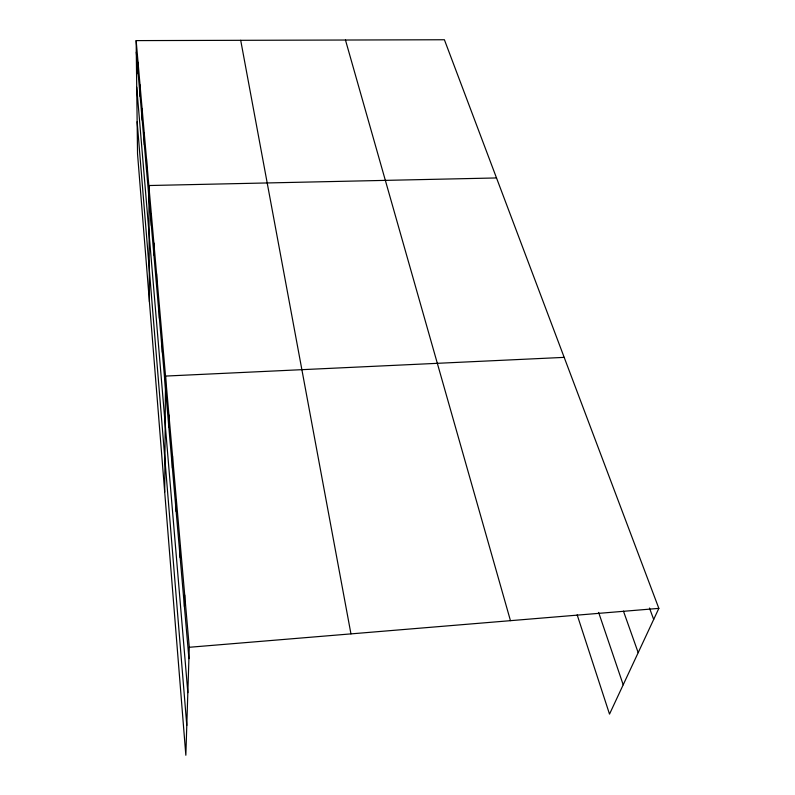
<?xml version="1.0" encoding="UTF-8"?>
<svg xmlns="http://www.w3.org/2000/svg" width="795" height="795" viewBox="0 0 795 795"><rect width="100%" height="100%" fill="white"/><g stroke="black" fill="none" stroke-linecap="round" stroke-linejoin="round"><path stroke-width="1.19" d="M156.575 285.862L156.585 273.848M159.388 318.248L159.417 306.224M162.339 352.284L162.399 340.26M164.704 492.115L165.529 376.075L564.182 357.372M168.818 426.965L168.938 415M172.386 468.056L172.545 456.141M176.162 511.533L176.361 499.717M180.157 557.623L180.405 545.917M184.4 606.565L184.708 595.018M136.154 40.605L189.28 647.279L185.841 755.25L137.535 153.862L136.154 40.605L444.395 39.75L658.846 608.374L609.517 714.129L577.17 614.863M189.28 647.279L658.846 608.374M496.517 177.951L148.844 185.533L149.42 301.772M649.465 608.036L653.689 619.424M623.449 611.117L638.186 652.655M598.625 612.408L623.201 684.793M345.467 40.028L510.46 620.666M240.706 40.316L350.953 633.883M136.293 52.102L188.922 658.628M136.72 87.142L187.839 692.654M137.147 121.715L186.795 725.438M138.052 62.298L138.181 73.875M142.096 108.458L142.206 120.174M140.029 84.896L140.149 96.543M144.253 133.033L144.342 144.819M146.499 158.702L146.568 170.547M151.308 213.607L151.348 225.551M153.882 243.012L153.902 254.996"/></g></svg>
